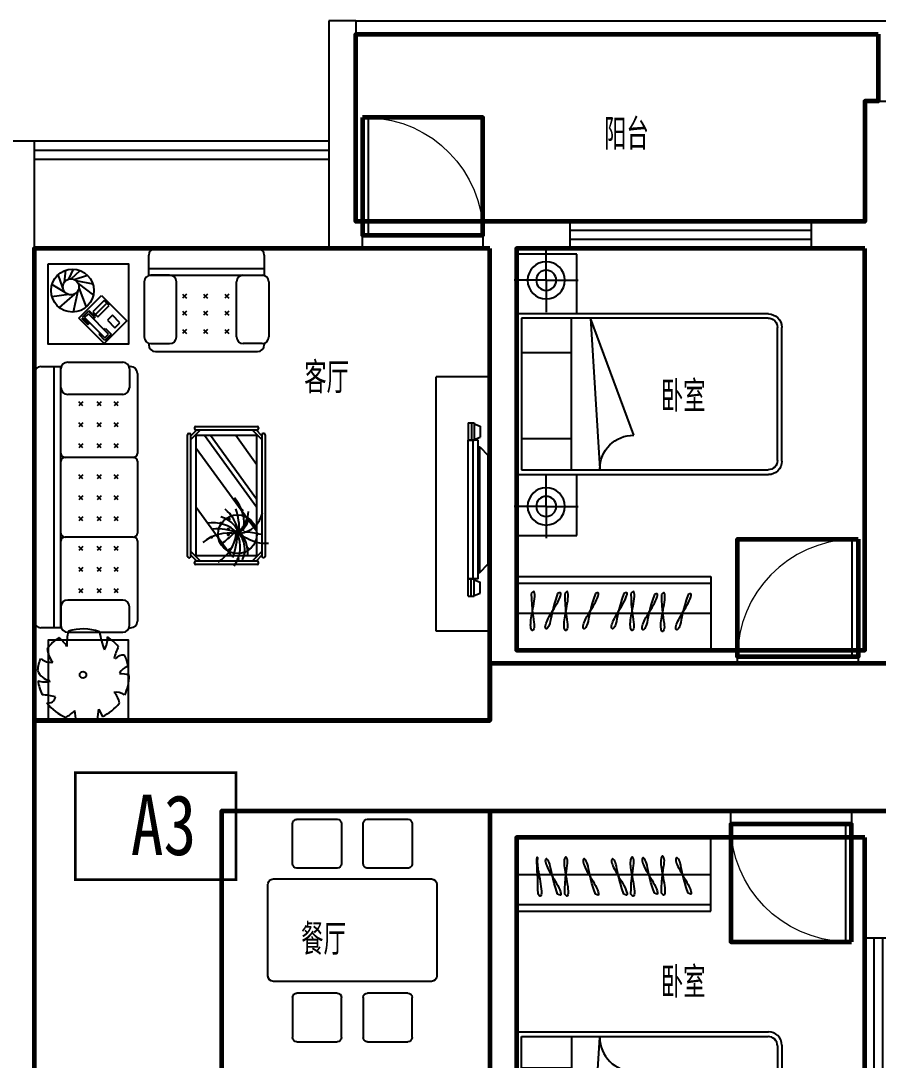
# Model space of a CAD drawing. Extents: x -355331 to -318731, y -592200 to -560200.
# Drawn here: x -337031 to -330631, y -567963 to -560200 of the extents above; entities that cross this region are included whole.
import ezdxf

# ---------------------------------------------------------------- set-up
doc = ezdxf.new("R2010")
doc.units = 0
doc.header["$LTSCALE"] = 1000
doc.header["$MEASUREMENT"] = 0
doc.layers.get('0').update_dxf_attribs({"linetype": 'CONTINUOUS'})
for name, color, linetype in [('BALCONY', 2, 'CONTINUOUS'), ('JIAJU', 252, 'CONTINUOUS'), ('SY', 132, 'CONTINUOUS'), ('WALL', 2, 'CONTINUOUS'), ('WINDOW', 3, 'CONTINUOUS'), ('字', 7, 'CONTINUOUS'), ('文字', 7, 'CONTINUOUS')]:
    doc.layers.add(name, color=color, linetype=linetype)
for name, color, linetype, lineweight in [('GT_卧室', 1, 'CONTINUOUS', 60), ('GT_客厅', 2, 'CONTINUOUS', 60), ('GT_过道', 30, 'CONTINUOUS', 60), ('GT_门', 245, 'CONTINUOUS', 60), ('GT_阳台', 6, 'CONTINUOUS', 60), ('GT_餐厅', 3, 'CONTINUOUS', 60)]:
    doc.layers.add(name, color=color, linetype=linetype, lineweight=lineweight)
doc.styles.add('-宋体', font='', dxfattribs={"width": 0.6})
doc.styles.add('_TCH_WINDOW', font='SIMPLEX', dxfattribs={"height": 3.5, "bigfont": 'GBCBIG'})
doc.styles.add('DIM_FONT', font='ROMAND.shx', dxfattribs={"width": 0.7})
doc.styles.get('-宋体').set_extended_font_data('SimSun')

# ---------------------------------------------------------------- blocks, each defined once
blk = doc.blocks.new('A$C67170A1A')
for p, q in [((0, 2200.1), (0, 300.1)), ((0, 2200.1), (400, 2200)), ((400, 2200), (400, 300)), ((115.9, 1932.6), (70.9, 1915.4)), ((70.9, 1915.4), (70.9, 1834.2)), ((160.9, 1939.8), (115.9, 1939.8)), ((115.9, 1939.8), (115.9, 1809.8)), ((137.2, 1939.8), (137.2, 1809.8)), ((160.9, 1939.8), (160.9, 1809.8)), ((115.9, 1817), (70.9, 1834.2)), ((85.9, 1809.8), (85.5, 774.8)), ((85.9, 1809.8), (160.9, 1809.8)), ((160.9, 1809.8), (115.9, 1809.8)), ((123.5, 1809.8), (123.1, 774.8)), ((160.9, 1809.8), (160.5, 774.8)), ((72.8, 1761.3), (10.8, 1696.6)), ((72.8, 1761.3), (72.5, 823.4)), ((85.9, 1761.3), (72.8, 1761.3)), ((10.8, 1696.6), (10.6, 888.1)), ((72.5, 823.4), (10.6, 888.1)), ((85.6, 823.4), (72.5, 823.4)), ((115.5, 767.6), (70.5, 750.4)), ((70.5, 669.2), (70.5, 750.4)), ((85.5, 774.8), (160.5, 774.8)), ((160.5, 774.8), (115.5, 774.8)), ((115.5, 644.8), (115.5, 774.8)), ((136.8, 644.8), (136.9, 774.8)), ((160.5, 644.8), (160.5, 774.8)), ((115.5, 652), (70.5, 669.2)), ((160.5, 644.8), (115.5, 644.8)), ((0, 300.1), (400, 300))]:
    blk.add_line(p, q)
blk = doc.blocks.new('A$C4AAE78FC')
for p, q in [((16.4, 43.5), (16.4, 2143.5)), ((16.4, 2143.5), (466.4, 2143.5)), ((238.2, 1926.7), (238.2, 2164.8)), ((466.4, 2143.5), (466.4, 1689.5)), ((238.2, 1926.7), (0.1, 1926.7)), ((238.2, 1926.7), (238.2, 1688.6)), ((238.2, 1926.7), (476.3, 1926.7)), ((16.4, 1689.5), (1896.4, 1689.5)), ((54.9, 1653.6), (426.1, 1653.6)), ((54.9, 519.7), (54.9, 1653.6)), ((426.1, 1653.6), (426.1, 519.7)), ((426.1, 1653.6), (1894.1, 1653.6)), ((568.2, 519.7), (638.8, 1646.9)), ((1964.1, 1583.6), (1964.1, 589.7)), ((1996.4, 1589.5), (1996.4, 589.5)), ((54.9, 1418.8), (426.1, 1418.8)), ((892.2, 1395.6), (568.2, 519.7)), ((54.9, 777.1), (426.1, 777.1)), ((1896.4, 489.5), (16.4, 489.5)), ((426.1, 519.7), (54.9, 519.7)), ((238.2, 238), (238.2, 476.1)), ((1894.1, 519.7), (426.1, 519.7)), ((466.4, 489.5), (466.4, 43.5)), ((238.2, 238), (0.1, 238)), ((238.2, 238), (476.3, 238)), ((238.2, 238), (238.2, 0)), ((466.4, 43.5), (16.4, 43.5))]:
    blk.add_line(p, q)
for centre, radius in [((238.2, 1926.7), 139), ((238.2, 1926.7), 75), ((238.2, 238), 139), ((238.2, 238), 75)]:
    blk.add_circle(centre, radius)
for centre, radius, start, end in [((887.3, 1644), 248.5, 179.33287, 271.12903), ((1894.1, 1583.6), 70, 0, 90), ((1896.4, 1589.5), 100, 0, 90), ((1894.1, 589.7), 70, 270, 360), ((1896.4, 589.5), 100, 270, 360)]:
    blk.add_arc(centre, radius, start, end)
blk = doc.blocks.new('A$C24FA74F6')
for p, q in [((516.2, 1662, 0), (216.5, 1662, 0)), ((1043.5, 1662, 0), (743.8, 1662, 0)), ((184.1, 1629.6, 0), (184.1, 1329.9, 0)), ((548.6, 1329.9, 0), (548.6, 1629.6, 0)), ((711.4, 1629.6, 0), (711.4, 1329.9, 0)), ((1075.9, 1329.9, 0), (1075.9, 1629.6, 0)), ((216.5, 1297.5, 0), (516.2, 1297.5, 0)), ((743.8, 1297.5, 0), (1043.5, 1297.5, 0)), ((0, 1176, 0), (0, 492, 0)), ((1219.5, 1216.5, 0), (40.5, 1216.5, 0)), ((1260, 492, 0), (1260, 1176, 0)), ((40.5, 451.5, 0), (1219.5, 451.5, 0)), ((184.1, 32.4, 0), (184.1, 332.1, 0)), ((216.5, 364.5, 0), (516.2, 364.5, 0)), ((548.6, 332.1, 0), (548.6, 32.4, 0)), ((711.4, 32.4, 0), (711.4, 332.1, 0)), ((743.8, 364.5, 0), (1043.5, 364.5, 0)), ((1075.9, 332.1, 0), (1075.9, 32.4, 0)), ((516.2, 0, 0), (216.5, 0, 0)), ((1043.5, 0, 0), (743.8, 0, 0))]:
    blk.add_line(p, q)
for centre, major_axis, start_param, end_param in [((216.5, 1629.6, 0), (0.1, 32.4), 0.001917, 1.572713), ((516.2, 1629.6, 0), (-0.2, 32.4), 4.707253, 6.278049), ((743.8, 1629.6, 0), (0.2, 32.4), 0.005132, 1.575928), ((1043.5, 1629.6, 0), (0.3, 32.4), -1.562004, 0.008793), ((216.5, 1329.9, 0), (-0.2, 32.4), 1.56566, 3.136457), ((516.2, 1329.9, 0), (0.1, 32.4), 3.143509, 4.714306), ((743.8, 1329.9, 0), (0.5, 32.4), 1.587411, 3.158207), ((1043.5, 1329.9, 0), (-0.2, 32.4), 3.135846, 4.706642), ((40.5, 1176, 0), (0, 40.5), 0.001035, 1.571831), ((1219.5, 1176, 0), (-0.4, 40.5), 4.702727, 6.273524), ((40.5, 492, 0), (-0.4, 40.5), 1.561135, 3.131931), ((1219.5, 492, 0), (0.1, 40.5), 3.145197, 4.715993), ((216.5, 332.1, 0), (0.2, 32.4), 0.005132, 1.575928), ((516.2, 332.1, 0), (-0.2, 32.4), 4.707253, 6.278049), ((743.8, 332.1, 0), (-0.2, 32.4), -0.005746, 1.56505), ((1043.5, 332.1, 0), (0.3, 32.4), -1.562004, 0.008793), ((216.5, 32.4, 0), (0.5, 32.4), 1.587411, 3.158207), ((516.2, 32.4, 0), (0.2, 32.4), 3.146724, 4.717521), ((743.8, 32.4, 0), (0.5, 32.4), 1.587411, 3.158207), ((1043.5, 32.4, 0), (-0.2, 32.4), 3.135846, 4.706642)]:
    blk.add_ellipse(centre, major_axis=major_axis, ratio=1, start_param=start_param, end_param=end_param)
blk = doc.blocks.new('A$C2BE95EC8')
for p, q in [((100, 1200), (1980, 1200)), ((102.2, 1169.7), (1570.2, 1169.7)), ((1104.2, 293.9), (1428.2, 1169.7)), ((1428.2, 1169.7), (1357.5, 42.5)), ((1570.2, 35.9), (1570.2, 1169.7)), ((1570.2, 1169.7), (1941.5, 1169.7)), ((1941.5, 1169.7), (1941.5, 35.9)), ((1980, 1200), (1980, 0)), ((0, 100), (0, 1100)), ((32.2, 105.9), (32.2, 1099.7)), ((1941.5, 912.3), (1570.2, 912.3)), ((1941.5, 270.6), (1570.2, 270.6)), ((1980, 0), (100, 0)), ((1570.2, 35.9), (102.2, 35.9)), ((1941.5, 35.9), (1570.2, 35.9))]:
    blk.add_line(p, q)
for centre, radius, start, end in [((100, 1100), 100, 90, 180), ((102.2, 1099.7), 70, 90, 180), ((1109.1, 45.4), 248.5, 359.33287, 451.12903), ((100, 100), 100, 180, 270), ((102.2, 105.9), 70, 180, 270)]:
    blk.add_arc(centre, radius, start, end)
blk = doc.blocks.new('$TCHSYS$WIN2D')
for p, q in [((-0.5, 0.5), (0.5, 0.5)), ((0.5, 0.1667), (-0.5, 0.1667)), ((0.5, -0.1667), (-0.5, -0.1667)), ((-0.5, -0.5), (0.5, -0.5))]:
    blk.add_line(p, q)
blk = doc.blocks.new('$TCHSYS$DOOR2D')
for p, q in [((0.45, 0.975), (0.5, 0.975)), ((0.45, 0), (0.45, 0.975)), ((0.5, 0), (0.5, 0.975)), ((0.5, 0), (0.45, 0))]:
    blk.add_line(p, q)
at = {"lineweight": 13}
blk.add_arc((0.475, 0), 0.975, 91.46928, 180, dxfattribs=at)
blk = doc.blocks.new('$plan$00001568')
for p, q in [((-2869.3, 3.1), (-1019.3, 3.1)), ((-2919.3, -196.9), (-2919.3, -46.9)), ((-969.3, -46.9), (-969.3, -199.7)), ((-2919.3, -146.9), (-969.3, -146.9)), ((-2919.3, -196.9), (-969.3, -196.9)), ((-2762.1, -196.9), (-2902.8, -196.9)), ((-2242.1, -736.9), (-2242.1, -226.9)), ((-1646.6, -736.9), (-1646.6, -226.9)), ((-1126.6, -196.9), (-985.9, -196.9)), ((-2952.8, -246.9), (-2952.8, -658)), ((-2712.1, -658), (-2712.1, -246.9)), ((-1176.6, -658), (-1176.6, -246.9)), ((-935.9, -246.9), (-935.9, -658)), ((-2627.6, -359.4), (-2657.7, -329.2)), ((-2657.7, -359.4), (-2627.6, -329.2)), ((-2500.1, -359.4), (-2470, -329.2)), ((-2470, -359.4), (-2500.1, -329.2)), ((-2312.4, -359.4), (-2342.5, -329.2)), ((-2342.5, -359.4), (-2312.4, -329.2)), ((-2121.5, -359.4), (-2091.3, -329.2)), ((-2091.3, -359.4), (-2121.5, -329.2)), ((-1933.7, -359.4), (-1963.9, -329.2)), ((-1963.9, -359.4), (-1933.7, -329.2)), ((-1806.3, -359.4), (-1776.1, -329.2)), ((-1776.1, -359.4), (-1806.3, -329.2)), ((-1546.1, -359.4), (-1576.3, -329.2)), ((-1576.3, -359.4), (-1546.1, -329.2)), ((-1418.7, -359.4), (-1388.5, -329.2)), ((-1388.5, -359.4), (-1418.7, -329.2)), ((-1230.9, -359.4), (-1261.1, -329.2)), ((-1261.1, -359.4), (-1230.9, -329.2)), ((-796.3, -519.4), (-607.8, -330.8)), ((-603, -373.3), (-753.9, -524.1)), ((-607.8, -349.7), (-654.9, -396.8)), ((-603, -354.4), (-645.5, -396.8)), ((-607.8, -330.8), (-438.1, -500.5)), ((-555.9, -401.5), (-603, -354.4)), ((-603, -373.3), (-574.8, -401.5)), ((-725.6, -552.4), (-574.8, -401.5)), ((-654.9, -396.8), (-640.8, -411)), ((-645.5, -396.8), (-636, -406.3)), ((-612.5, -439.3), (-598.3, -453.4)), ((-607.8, -434.5), (-598.3, -444)), ((-598.3, -444), (-555.9, -401.5)), ((-598.3, -453.4), (-551.2, -406.3)), ((-560.6, -434.5), (-598.3, -472.3)), ((-579.5, -453.4), (-494.6, -538.2)), ((-475.8, -519.4), (-560.6, -434.5)), ((-2627.6, -496.6), (-2657.7, -466.4)), ((-2657.7, -496.6), (-2627.6, -466.4)), ((-2470, -496.6), (-2500.1, -466.4)), ((-2500.1, -496.6), (-2470, -466.4)), ((-2312.4, -496.6), (-2342.5, -466.4)), ((-2342.5, -496.6), (-2312.4, -466.4)), ((-2121.5, -496.6), (-2091.3, -466.4)), ((-2091.3, -496.6), (-2121.5, -466.4)), ((-1963.9, -496.6), (-1933.7, -466.4)), ((-1933.7, -496.6), (-1963.9, -466.4)), ((-1806.3, -496.6), (-1776.1, -466.4)), ((-1776.1, -496.6), (-1806.3, -466.4)), ((-1546.1, -496.6), (-1576.3, -466.4)), ((-1576.3, -496.6), (-1546.1, -466.4)), ((-1388.5, -496.6), (-1418.7, -466.4)), ((-1418.7, -496.6), (-1388.5, -466.4)), ((-1230.9, -496.6), (-1261.1, -466.4)), ((-1261.1, -496.6), (-1230.9, -466.4)), ((-626.6, -689.1), (-796.3, -519.4)), ((-772.8, -524.1), (-730.3, -481.7)), ((-725.6, -571.2), (-772.8, -524.1)), ((-753.9, -524.1), (-725.6, -552.4)), ((-730.3, -481.7), (-720.9, -491.1)), ((-683.2, -528.8), (-725.6, -571.2)), ((-692.6, -519.4), (-683.2, -528.8)), ((-621.9, -543), (-678.5, -599.5)), ((-438.1, -500.5), (-626.6, -689.1)), ((-584.2, -580.7), (-621.9, -543)), ((-598.3, -472.3), (-513.5, -557.1)), ((-513.5, -557.1), (-475.8, -519.4)), ((-2627.6, -623.6), (-2657.7, -593.4)), ((-2657.7, -623.6), (-2627.6, -593.4)), ((-2470, -623.6), (-2500.1, -593.4)), ((-2500.1, -623.6), (-2470, -593.4)), ((-2312.4, -623.6), (-2342.5, -593.4)), ((-2342.5, -623.6), (-2312.4, -593.4)), ((-2121.5, -623.6), (-2091.3, -593.4)), ((-2091.3, -623.6), (-2121.5, -593.4)), ((-1963.9, -623.6), (-1933.7, -593.4)), ((-1933.7, -623.6), (-1963.9, -593.4)), ((-1806.3, -623.6), (-1776.1, -593.4)), ((-1776.1, -623.6), (-1806.3, -593.4)), ((-1546.1, -623.6), (-1576.3, -593.4)), ((-1576.3, -623.6), (-1546.1, -593.4)), ((-1388.5, -623.6), (-1418.7, -593.4)), ((-1418.7, -623.6), (-1388.5, -593.4)), ((-1230.9, -623.6), (-1261.1, -593.4)), ((-1261.1, -623.6), (-1230.9, -593.4)), ((-678.5, -599.5), (-640.8, -637.2)), ((-640.8, -637.2), (-584.2, -580.7)), ((-2919.3, -708), (-2919.3, -716.9)), ((-2902.8, -708), (-2762.1, -708)), ((-2271.2, -766.9), (-2869.3, -766.9)), ((-1675.6, -766.9), (-2213.1, -766.9)), ((-1019.3, -766.9), (-1617.5, -766.9)), ((-985.9, -708), (-1126.6, -708)), ((-969.3, -708), (-969.3, -716.9)), ((-797.4, -851.8), (-806.3, -851.8)), ((-336.3, -818.3), (-747.4, -818.3)), ((-286.3, -851.8), (-286.3, -1714.2)), ((-286.3, -851.8), (-136.3, -851.8)), ((-236.3, -851.8), (-236.3, -1714.2)), ((-856.3, -901.8), (-856.3, -1664.2)), ((-797.4, -868.3), (-797.4, -1008)), ((-286.3, -1008), (-286.3, -868.3)), ((-86.3, -901.8), (-86.3, -1664.2)), ((-747.4, -1058), (-336.3, -1058)), ((-2396.2, -1151.7), (-2396.2, -1156.7)), ((-2386.2, -1141.7), (-1477.3, -1141.7)), ((-1467.3, -1151.7), (-1467.3, -1156.7)), ((-692.8, -1104), (-722.9, -1134.1)), ((-692.8, -1134.1), (-722.9, -1104)), ((-555.6, -1104), (-585.8, -1134.1)), ((-555.6, -1134.1), (-585.8, -1104)), ((-428.6, -1104), (-458.7, -1134.1)), ((-428.6, -1134.1), (-458.7, -1104)), ((-2446.7, -1661.2), (-2446.7, -1202.3)), ((-2436.7, -1192.3), (-2431.7, -1192.3)), ((-2377.7, -1166.7), (-2421.7, -1210.7)), ((-2349.4, -1166.7), (-2421.7, -1239)), ((-2421.7, -1661.2), (-2421.7, -1202.3)), ((-2386.2, -1166.7), (-1477.3, -1166.7)), ((-2019.1, -1206.7), (-2381.7, -1470.2)), ((-1577, -1206.7), (-2196.5, -1656.7)), ((-1514, -1166.7), (-1441.7, -1239)), ((-1485.7, -1166.7), (-1441.7, -1210.7)), ((-1441.7, -1202.3), (-1441.7, -1661.2)), ((-1426.7, -1192.3), (-1431.7, -1192.3)), ((-1416.7, -1202.3), (-1416.7, -1661.2)), ((-1481.7, -1269.1), (-2015.3, -1656.7)), ((-1481.7, -1312.1), (-1956.2, -1656.7)), ((-692.8, -1291.7), (-722.9, -1261.6)), ((-692.8, -1261.6), (-722.9, -1291.7)), ((-555.6, -1261.6), (-585.8, -1291.7)), ((-555.6, -1291.7), (-585.8, -1261.6)), ((-428.6, -1261.6), (-458.7, -1291.7)), ((-428.6, -1291.7), (-458.7, -1261.6)), ((-692.8, -1419.2), (-722.9, -1449.3)), ((-692.8, -1449.3), (-722.9, -1419.2)), ((-555.6, -1419.2), (-585.8, -1449.3)), ((-555.6, -1449.3), (-585.8, -1419.2)), ((-428.6, -1419.2), (-458.7, -1449.3)), ((-428.6, -1449.3), (-458.7, -1419.2)), ((-1481.7, -1500.8), (-1696.4, -1656.7)), ((-747.4, -1508), (-336.3, -1508)), ((-2349.4, -1696.7), (-2421.7, -1624.4)), ((-1514, -1696.7), (-1441.7, -1624.4)), ((-797.4, -1697.7), (-797.4, -1558)), ((-286.3, -1558), (-286.3, -1697.7)), ((-2436.7, -1671.2), (-2431.7, -1671.2)), ((-2377.7, -1696.7), (-2421.7, -1652.7)), ((-2396.2, -1711.7), (-2396.2, -1706.7)), ((-1477.3, -1696.7), (-2386.2, -1696.7)), ((-1485.7, -1696.7), (-1441.7, -1652.7)), ((-1467.3, -1711.7), (-1467.3, -1706.7)), ((-1426.7, -1671.2), (-1431.7, -1671.2)), ((-1477.3, -1721.7), (-2386.2, -1721.7)), ((-797.4, -1714.2), (-806.3, -1714.2)), ((-336.3, -1747.7), (-747.4, -1747.7)), ((-136.3, -1714.2), (-289.1, -1714.2))]:
    blk.add_line(p, q)
at = {"color": 6}
for p, q in [((-431.3, -256), (-448.2, -129.5)), ((-415.4, -228.5), (-356.3, -128.9)), ((-427.5, -297), (-526.9, -183.3)), ((-380, -211.7), (-281.1, -176.9)), ((-338.6, -222.3), (-249.2, -232.9)), ((-403.6, -323), (-561.3, -287.6)), ((-325.9, -308), (-351.2, -434.5)), ((-318, -294.6), (-286.9, -394.4)), ((-315.7, -254.4), (-241.5, -289.9)), ((-313.3, -273.5), (-252.1, -341.2)), ((-380.7, -330.8), (-524.5, -384.6)), ((-348.7, -324.8), (-436.3, -438.6))]:
    blk.add_line(p, q, dxfattribs=at)
at = {"color": 3}
for p, q in [((-3604.5, -468.6), (-3528.3, -478.8)), ((-3528.3, -478.8), (-3585.2, -507.8)), ((-3585.2, -507.8), (-3585.2, -507.8))]:
    blk.add_line(p, q, dxfattribs=at)
for points in [[(-3610.9, -700.4), (-3010.9, -700.4), (-3010.9, -100.4), (-3610.9, -100.4)], [(-202.5, -100.4), (-202.5, -700.4), (-802.5, -700.4), (-802.5, -100.4)], [(-1481.7, -1206.7), (-1481.7, -1656.7), (-2381.7, -1656.7), (-2381.7, -1206.7)]]:
    blk.add_lwpolyline(points, close=True)
at = {"color": 3, "const_width": 12}
for points in [[(-2237.1, -1320.6, 1), (-2249.1, -1320.6, 1)], [(-2132.6, -1389.9, 1), (-2144.6, -1389.9, 1)], [(-2330.6, -1455.8, 1), (-2342.6, -1455.8, 1)], [(-2217.9, -1446, 1), (-2229.9, -1446, 1)], [(-2176.6, -1446, 1), (-2188.6, -1446, 1)], [(-2102.4, -1452.6, 1), (-2114.4, -1452.6, 1)], [(-2399.3, -1518.6, 1), (-2411.3, -1518.6, 1)], [(-2220.6, -1515.2, 1), (-2232.6, -1515.2, 1)], [(-2209.6, -1502.1, 1), (-2221.6, -1502.1, 1)], [(-2206.9, -1521.8, 1), (-2218.9, -1521.8, 1)], [(-2201.4, -1535, 1), (-2213.4, -1535, 1)], [(-2190.4, -1512, 1), (-2202.4, -1512, 1)], [(-2165.7, -1554.8, 1), (-2177.7, -1554.8, 1)], [(-2036.4, -1548.2, 1), (-2048.4, -1548.2, 1)], [(-2322.4, -1591.1, 1), (-2334.4, -1591.1, 1)], [(-2138.2, -1577.9, 1), (-2150.2, -1577.9, 1)]]:
    blk.add_lwpolyline(points, format="xyb", close=True, dxfattribs=at)
at = {"color": 6}
for centre, radius in [((-401.3, -282.5), 160), ((-373.3, -271.3), 60)]:
    blk.add_circle(centre, radius, dxfattribs=at)
at = {"color": 3}
blk.add_circle((-3270.4, -361.3), 24.7, dxfattribs=at)
blk.add_circle((-2220.7, -1514.3), 144.3)
for centre, radius, start, end in [((-2869.3, -46.9), 50, 90, 180), ((-1019.3, -46.9), 50, 0, 90), ((-2902.8, -246.9), 50, 90, 180), ((-2762.1, -246.9), 50, 0, 90), ((-2272.1, -226.9), 30, 0, 90), ((-2212.1, -226.9), 30, 90, 180), ((-1676.6, -226.9), 30, 0, 90), ((-1616.6, -226.9), 30, 90, 180), ((-1126.6, -246.9), 50, 90, 180), ((-985.9, -246.9), 50, 0, 90), ((-2902.8, -658), 50, 180, 270), ((-2762.1, -658), 50, 270, 360), ((-1126.6, -658), 50, 180, 270), ((-985.9, -658), 50, 270, 360), ((-2869.3, -716.9), 50, 180, 270), ((-2272.1, -736.9), 30, 270, 360), ((-2212.1, -736.9), 30, 180, 270), ((-1676.6, -736.9), 30, 270, 360), ((-1616.6, -736.9), 30, 180, 270), ((-1019.3, -716.9), 50, 270, 360), ((-806.3, -901.8), 50, 90, 180), ((-747.4, -868.3), 50, 90, 180), ((-336.3, -868.3), 50, 0, 90), ((-136.3, -901.8), 50, 0, 90), ((-747.4, -1008), 50, 180, 270), ((-336.3, -1008), 50, 270, 360), ((-2386.2, -1151.7), 10, 90, 180), ((-2386.2, -1156.7), 10, 180, 270), ((-1477.3, -1151.7), 10, 0, 90), ((-1477.3, -1156.7), 10, 270, 360), ((-2436.7, -1202.3), 10, 90, 180), ((-2431.7, -1202.3), 10, 0, 90), ((-1431.7, -1202.3), 10, 90, 180), ((-1426.7, -1202.3), 10, 0, 90), ((-747.4, -1558), 50, 90, 180), ((-336.3, -1558), 50, 0, 90), ((-2436.7, -1661.2), 10, 180, 270), ((-2431.7, -1661.2), 10, 270, 360), ((-2386.2, -1706.7), 10, 90, 180), ((-1477.3, -1706.7), 10, 0, 90), ((-1431.7, -1661.2), 10, 180, 270), ((-1426.7, -1661.2), 10, 270, 360), ((-806.3, -1664.2), 50, 180, 270), ((-747.4, -1697.7), 50, 180, 270), ((-336.3, -1697.7), 50, 270, 360), ((-136.3, -1664.2), 50, 270, 360), ((-2386.2, -1711.7), 10, 180, 270), ((-1477.3, -1711.7), 10, 270, 360)]:
    blk.add_arc(centre, radius, start, end)
for centre, radius, start, end in [((-4136.1, -4.6), 717.9, 347.87619, 355.85354), ((-3273.8, -361.4), 338.2, 96.96438, 115.65017), ((-3181.3, -74.5), 142.8, 159.40085, 198.19915), ((-3198.5, -129.7), 115.3, 110.30483, 172.60885), ((-3273.8, -361.4), 341.7, 68.4723, 84.07638), ((-3071.7, -119.9), 105.9, 138.17218, 188.16862), ((-3273.8, -361.4), 339.7, 127.36084, 157.9897), ((-3425.5, -99.6), 56.5, 169.98925, 261.05896), ((-3055.9, -287.5), 194.5, 95.69072, 128.34177), ((-3273.8, -361.4), 333.1, 32.55362, 53.40596), ((-3259.8, 49.2), 353.3, 304.80701, 319.14641), ((-3273.8, -361.4), 347.7, 171.525, 197.95739), ((-3650.8, 259.2), 570.3, 273.33511, 281.42718), ((-3264.4, -35.6), 380.2, 211.46853, 224.02183), ((-3042.9, -665.4), 424.8, 76.78537, 92.0545), ((-3273.8, -361.4), 345.8, 339.37003, 378.46927), ((-3273.8, -361.4), 341.3, 205.17546, 232.72492), ((-2675.5, -1726.9), 1273.6, 102.45489, 108.71351), ((-3002, -393.4), 151.3, 237.1456, 275.26774), ((-3501.4, -489.1), 145.4, 278.28487, 310.27967), ((-3484.5, -613.5), 84.2, 319.04, 375.14451), ((-3223, -669), 99.6, 359.03495, 402.95461), ((-3452.8, -1605.8), 1057.6, 68.09006, 73.36025), ((-3273.8, -361.4), 339.1, 309.32475, 327.39016), ((-3273.8, -361.4), 344.9, 244.41436, 269.46785), ((-3387.6, -647.9), 125.1, 332.18716, 366.72251), ((-3331.1, -740), 130.8, 20.2589, 54.61317), ((-3273.8, -361.4), 343.9, 281.09787, 295.92335), ((-2537, -1455.9), 325.2, 351.24958, 398.23328), ((-2394.9, -1329.9), 259.7, 314.48606, 369.37622), ((-2181.8, -1220.7), 287.3, 211.31505, 262.13779), ((-2526.3, -1366.4), 345.5, 335.08876, 365.96372), ((-2276.9, -1344.8), 190.4, 294.09558, 346.29534), ((-899.7, -272.1), 1790, 219.04877, 222.6799), ((-2256.6, -1234.8), 291.3, 283.04524, 319.77663), ((-2317.5, -1300.8), 234.4, 233.32313, 295.76326), ((-2334.1, -1401.1), 168.8, 242.99086, 315.91017), ((-2180.2, -873.5), 642.2, 250.5249, 267.82437), ((-2361.1, -1358.9), 232.8, 265.87406, 306.95584), ((-1518.4, -1932.8), 810.4, 148.98728, 160.36101), ((-2021.7, -1511.6), 192.6, 186.99045, 258.02836), ((-2192.7, -1026.3), 502.4, 268.32856, 288.729), ((-2141, -1271.1), 292.8, 258.55155, 310.98153), ((-2088.7, -1470.8), 126.2, 208.89012, 258.45792), ((-2023, -1340.4), 258.8, 228.7581, 263.8624), ((-2694.4, -1553.9), 489.9, 343.85612, 359.11051), ((-2069.3, -1721.4), 219.3, 162.94564, 186.48138)]:
    blk.add_arc(centre, radius, start, end, dxfattribs=at)
at = {"style": 'DIM_FONT', "width": 0.8, "flags": 9}
for tag, p, rotation in [('XSIZE', (-1944.3, 3.1), 180), ('YSIZE', (-1944.3, 3.1), 180), ('XSIZE', (-86.3, -1283), 90), ('YSIZE', (-86.3, -1283), 90)]:
    blk.add_attdef(tag, p, '', height=0.5, rotation=rotation, dxfattribs=at)
at = {"color": 3, "style": 'DIM_FONT', "text_generation_flag": 4, "width": 0.8, "flags": 9}
for tag in ['YSIZE', 'XSIZE']:
    blk.add_attdef(tag, (-3286.1, -406.9), '', height=0.5, rotation=270, dxfattribs=at)

msp = doc.modelspace()

# ---------------------------------------------------------------- linework, layer by layer
at = {"layer": 'BALCONY'}
for p, q in [((-334531, -560200.3), (-330531, -560200.3)), ((-334531, -560300.3), (-330631, -560300.3)), ((-330631, -560800.3), (-330631, -560300.3))]:
    msp.add_line(p, q, dxfattribs=at)
at = {"layer": 'GT_卧室'}
for points in [[(-330731, -561900.3), (-333331, -561900.3), (-333331, -564900.3), (-330731, -564900.3), (-330731, -561900.3)], [(-330731, -566300.3), (-333331, -566300.3), (-333331, -568950.3), (-330731, -568950.3), (-330731, -566300.3)]]:
    msp.add_lwpolyline(points, dxfattribs=at)
at = {"layer": 'GT_客厅'}
msp.add_lwpolyline([(-333531, -561900.3), (-336931, -561900.3), (-336931, -565424.9), (-333531, -565424.9), (-333531, -561900.3)], dxfattribs=at)
at = {"layer": 'GT_过道'}
msp.add_lwpolyline([(-335531, -568100.3), (-335531, -566100.3), (-329531, -566100.3), (-329531, -565000.3), (-333531, -565000.3), (-333531, -565424.9), (-336931, -565424.9), (-336931, -568100.3), (-335531, -568100.3)], dxfattribs=at)
at = {"layer": 'GT_门'}
for points in [[(-334481, -560922.8), (-334481, -561800.3), (-333581, -561800.3), (-333581, -560922.8), (-334481, -560922.8)], [(-330781, -564072.8), (-330781, -564950.3), (-331681, -564950.3), (-331681, -564072.8), (-330781, -564072.8)], [(-330831, -567077.8), (-330831, -566200.3), (-331731, -566200.3), (-331731, -567077.8), (-330831, -567077.8)]]:
    msp.add_lwpolyline(points, dxfattribs=at)
at = {"layer": 'GT_阳台'}
msp.add_lwpolyline([(-330631, -560300.3), (-330631, -560800.3), (-330731, -560800.3), (-330731, -561700.3), (-334531, -561700.3), (-334531, -560300.3), (-330631, -560300.3)], dxfattribs=at)
at = {"layer": 'GT_餐厅'}
msp.add_lwpolyline([(-335531, -568100.3), (-335531, -566100.3), (-333531, -566100.3), (-333531, -568100.3), (-335531, -568100.3)], dxfattribs=at)
at = {"layer": 'JIAJU'}
for p, q in [((-333331, -564350.3), (-331881, -564350.3)), ((-333331, -564400.3), (-331881, -564400.3)), ((-331881, -564350.3), (-331881, -564900.3)), ((-333331, -564625.3), (-331881, -564625.3)), ((-331881, -566850.3), (-331881, -566300.3)), ((-333331, -566575.3), (-331881, -566575.3)), ((-333331, -566800.3), (-331881, -566800.3)), ((-333331, -566850.3), (-331881, -566850.3))]:
    msp.add_line(p, q, dxfattribs=at)
for points in [[(-333220.2, -564477.2), (-333219.6, -564520.9), (-333217.6, -564559.6), (-333214.6, -564593.7), (-333211.1, -564623.5), (-333207.3, -564649.4), (-333203.8, -564671.7), (-333201, -564690.7), (-333199.2, -564706.9), (-333198.8, -564720.5), (-333199.6, -564731.6), (-333201.4, -564740.4), (-333204, -564746.9), (-333207.1, -564751.1), (-333210.4, -564753.2), (-333213.7, -564753.2), (-333216.9, -564751.1), (-333219.6, -564747.2), (-333221.8, -564741.5), (-333223.5, -564734), (-333224.7, -564725), (-333225.2, -564714.5), (-333225.1, -564702.6), (-333224.3, -564689.4), (-333222.8, -564675.1), (-333220.6, -564659.8), (-333217.8, -564643.6), (-333214.6, -564626.6), (-333211.2, -564609.1), (-333207.7, -564591.1), (-333204.2, -564572.8), (-333201.1, -564554.4), (-333198.3, -564535.9), (-333196.2, -564517.8), (-333194.9, -564500.7), (-333194.8, -564485.8), (-333196, -564474), (-333198.9, -564466.2), (-333203.7, -564463.5), (-333210.7, -564466.9), (-333220.2, -564477.2)], [(-333023.7, -564478.6), (-333038.1, -564519.9), (-333049.5, -564556.9), (-333058.4, -564590), (-333065.2, -564619.2), (-333070.6, -564644.8), (-333074.9, -564666.9), (-333078.8, -564685.8), (-333082.6, -564701.6), (-333086.9, -564714.5), (-333091.5, -564724.7), (-333096.1, -564732.3), (-333100.8, -564737.5), (-333105.1, -564740.5), (-333108.9, -564741.3), (-333112.1, -564740.1), (-333114.3, -564737.2), (-333115.5, -564732.5), (-333115.7, -564726.4), (-333114.7, -564718.8), (-333112.7, -564709.9), (-333109.6, -564699.8), (-333105.4, -564688.7), (-333100.2, -564676.6), (-333093.9, -564663.7), (-333086.6, -564650), (-333078.4, -564635.8), (-333069.6, -564620.9), (-333060.4, -564605.6), (-333050.9, -564589.9), (-333041.4, -564573.9), (-333032.2, -564557.6), (-333023.3, -564541.2), (-333015.1, -564524.9), (-333008.1, -564509.3), (-333002.8, -564495.4), (-332999.9, -564483.8), (-333000, -564475.6), (-333003.6, -564471.4), (-333011.3, -564472.1), (-333023.7, -564478.6)], [(-332970.7, -564477.2), (-332970.1, -564520.9), (-332968.2, -564559.6), (-332965.2, -564593.7), (-332961.6, -564623.5), (-332957.9, -564649.4), (-332954.4, -564671.7), (-332951.6, -564690.7), (-332949.8, -564706.9), (-332949.4, -564720.5), (-332950.2, -564731.6), (-332952, -564740.4), (-332954.5, -564746.9), (-332957.6, -564751.1), (-332960.9, -564753.2), (-332964.3, -564753.2), (-332967.4, -564751.1), (-332970.2, -564747.2), (-332972.4, -564741.5), (-332974.1, -564734), (-332975.2, -564725), (-332975.7, -564714.5), (-332975.6, -564702.6), (-332974.9, -564689.4), (-332973.4, -564675.1), (-332971.2, -564659.8), (-332968.4, -564643.6), (-332965.2, -564626.6), (-332961.7, -564609.1), (-332958.2, -564591.1), (-332954.8, -564572.8), (-332951.6, -564554.4), (-332948.9, -564535.9), (-332946.8, -564517.8), (-332945.5, -564500.7), (-332945.3, -564485.8), (-332946.6, -564474), (-332949.5, -564466.2), (-332954.3, -564463.5), (-332961.3, -564466.9), (-332970.7, -564477.2)], [(-332741.9, -564478.6), (-332756.3, -564519.9), (-332767.7, -564556.9), (-332776.5, -564590), (-332783.4, -564619.2), (-332788.7, -564644.8), (-332793.1, -564666.9), (-332796.9, -564685.8), (-332800.8, -564701.6), (-332805, -564714.5), (-332809.6, -564724.7), (-332814.3, -564732.3), (-332818.9, -564737.5), (-332823.2, -564740.5), (-332827.1, -564741.3), (-332830.2, -564740.1), (-332832.5, -564737.2), (-332833.7, -564732.5), (-332833.8, -564726.4), (-332832.9, -564718.8), (-332830.8, -564709.9), (-332827.7, -564699.8), (-332823.6, -564688.7), (-332818.3, -564676.6), (-332812.1, -564663.7), (-332804.7, -564650), (-332796.6, -564635.8), (-332787.8, -564620.9), (-332778.5, -564605.6), (-332769.1, -564589.9), (-332759.6, -564573.9), (-332750.3, -564557.6), (-332741.4, -564541.2), (-332733.2, -564524.9), (-332726.2, -564509.3), (-332721, -564495.4), (-332718.1, -564483.8), (-332718.2, -564475.6), (-332721.8, -564471.4), (-332729.5, -564472.1), (-332741.9, -564478.6)], [(-332529.6, -564478.6), (-332544, -564519.9), (-332555.4, -564556.9), (-332564.2, -564590), (-332571.1, -564619.2), (-332576.4, -564644.8), (-332580.7, -564666.9), (-332584.6, -564685.8), (-332588.5, -564701.6), (-332592.7, -564714.5), (-332597.3, -564724.7), (-332602, -564732.3), (-332606.6, -564737.5), (-332610.9, -564740.5), (-332614.8, -564741.3), (-332617.9, -564740.1), (-332620.2, -564737.2), (-332621.4, -564732.5), (-332621.5, -564726.4), (-332620.6, -564718.8), (-332618.5, -564709.9), (-332615.4, -564699.8), (-332611.3, -564688.7), (-332606, -564676.6), (-332599.7, -564663.7), (-332592.4, -564650), (-332584.3, -564635.8), (-332575.5, -564620.9), (-332566.2, -564605.6), (-332556.8, -564589.9), (-332547.3, -564573.9), (-332538, -564557.6), (-332529.1, -564541.2), (-332520.9, -564524.9), (-332513.9, -564509.3), (-332508.7, -564495.4), (-332505.8, -564483.8), (-332505.8, -564475.6), (-332509.5, -564471.4), (-332517.2, -564472.1), (-332529.6, -564478.6)], [(-332476.6, -564477.2), (-332476, -564520.9), (-332474, -564559.6), (-332471, -564593.7), (-332467.5, -564623.5), (-332463.7, -564649.4), (-332460.2, -564671.7), (-332457.4, -564690.7), (-332455.6, -564706.9), (-332455.2, -564720.5), (-332456, -564731.6), (-332457.8, -564740.4), (-332460.4, -564746.9), (-332463.5, -564751.1), (-332466.8, -564753.2), (-332470.1, -564753.2), (-332473.3, -564751.1), (-332476, -564747.2), (-332478.2, -564741.5), (-332479.9, -564734), (-332481.1, -564725), (-332481.6, -564714.5), (-332481.5, -564702.6), (-332480.7, -564689.4), (-332479.2, -564675.1), (-332477, -564659.8), (-332474.2, -564643.6), (-332471, -564626.6), (-332467.6, -564609.1), (-332464.1, -564591.1), (-332460.6, -564572.8), (-332457.5, -564554.4), (-332454.7, -564535.9), (-332452.6, -564517.8), (-332451.3, -564500.7), (-332451.2, -564485.8), (-332452.4, -564474), (-332455.3, -564466.2), (-332460.1, -564463.5), (-332467.1, -564466.9), (-332476.6, -564477.2)], [(-332301.7, -564486.1), (-332316.1, -564527.4), (-332327.5, -564564.4), (-332336.3, -564597.5), (-332343.2, -564626.7), (-332348.5, -564652.3), (-332352.9, -564674.4), (-332356.7, -564693.3), (-332360.6, -564709.1), (-332364.9, -564722), (-332369.4, -564732.2), (-332374.1, -564739.8), (-332378.7, -564745), (-332383.1, -564748), (-332386.9, -564748.8), (-332390, -564747.6), (-332392.3, -564744.7), (-332393.5, -564740), (-332393.6, -564733.9), (-332392.7, -564726.3), (-332390.7, -564717.4), (-332387.6, -564707.3), (-332383.4, -564696.2), (-332378.2, -564684.1), (-332371.9, -564671.2), (-332364.6, -564657.5), (-332356.4, -564643.3), (-332347.6, -564628.4), (-332338.4, -564613.1), (-332328.9, -564597.4), (-332319.4, -564581.4), (-332310.1, -564565.1), (-332301.3, -564548.7), (-332293, -564532.4), (-332286, -564516.8), (-332280.8, -564502.9), (-332277.9, -564491.3), (-332278, -564483.1), (-332281.6, -564478.9), (-332289.3, -564479.6), (-332301.7, -564486.1)], [(-332248.7, -564484.7), (-332248.1, -564528.4), (-332246.1, -564567.1), (-332243.2, -564601.2), (-332239.6, -564631), (-332235.9, -564656.9), (-332232.4, -564679.2), (-332229.5, -564698.2), (-332227.8, -564714.4), (-332227.3, -564728), (-332228.2, -564739.1), (-332230, -564747.9), (-332232.5, -564754.4), (-332235.6, -564758.6), (-332238.9, -564760.7), (-332242.3, -564760.7), (-332245.4, -564758.6), (-332248.1, -564754.7), (-332250.4, -564749), (-332252.1, -564741.5), (-332253.2, -564732.5), (-332253.7, -564722), (-332253.6, -564710.1), (-332252.8, -564696.9), (-332251.3, -564682.6), (-332249.1, -564667.3), (-332246.4, -564651.1), (-332243.2, -564634.1), (-332239.7, -564616.6), (-332236.2, -564598.6), (-332232.8, -564580.3), (-332229.6, -564561.9), (-332226.9, -564543.4), (-332224.7, -564525.3), (-332223.5, -564508.2), (-332223.3, -564493.3), (-332224.6, -564481.5), (-332227.5, -564473.7), (-332232.3, -564471), (-332239.3, -564474.4), (-332248.7, -564484.7)], [(-332049.8, -564486.1), (-332064.2, -564527.4), (-332075.5, -564564.4), (-332084.4, -564597.5), (-332091.2, -564626.7), (-332096.6, -564652.3), (-332100.9, -564674.4), (-332104.8, -564693.3), (-332108.6, -564709.1), (-332112.9, -564722), (-332117.5, -564732.2), (-332122.2, -564739.8), (-332126.8, -564745), (-332131.1, -564748), (-332134.9, -564748.8), (-332138.1, -564747.6), (-332140.4, -564744.7), (-332141.6, -564740), (-332141.7, -564733.9), (-332140.7, -564726.3), (-332138.7, -564717.4), (-332135.6, -564707.3), (-332131.4, -564696.2), (-332126.2, -564684.1), (-332119.9, -564671.2), (-332112.6, -564657.5), (-332104.4, -564643.3), (-332095.6, -564628.4), (-332086.4, -564613.1), (-332076.9, -564597.4), (-332067.5, -564581.4), (-332058.2, -564565.1), (-332049.3, -564548.7), (-332041.1, -564532.4), (-332034.1, -564516.8), (-332028.8, -564502.9), (-332026, -564491.3), (-332026, -564483.1), (-332029.6, -564478.9), (-332037.3, -564479.6), (-332049.8, -564486.1)], [(-332248.7, -566716), (-332248.1, -566672.3), (-332246.1, -566633.6), (-332243.2, -566599.5), (-332239.6, -566569.7), (-332235.9, -566543.8), (-332232.4, -566521.5), (-332229.5, -566502.5), (-332227.8, -566486.3), (-332227.3, -566472.7), (-332228.2, -566461.5), (-332230, -566452.8), (-332232.5, -566446.3), (-332235.6, -566442.1), (-332238.9, -566440), (-332242.3, -566440), (-332245.4, -566442), (-332248.1, -566446), (-332250.4, -566451.7), (-332252.1, -566459.2), (-332253.2, -566468.2), (-332253.7, -566478.7), (-332253.6, -566490.6), (-332252.8, -566503.8), (-332251.3, -566518.1), (-332249.1, -566533.4), (-332246.4, -566549.6), (-332243.2, -566566.6), (-332239.7, -566584.1), (-332236.2, -566602.1), (-332232.8, -566620.4), (-332229.6, -566638.8), (-332226.9, -566657.3), (-332224.7, -566675.4), (-332223.5, -566692.5), (-332223.3, -566707.4), (-332224.6, -566719.2), (-332227.5, -566727), (-332232.3, -566729.7), (-332239.3, -566726.3), (-332248.7, -566716)], [(-333170.2, -566723.5), (-333170.7, -566679.8), (-333171.6, -566641.1), (-333172.8, -566607), (-333174.1, -566577.2), (-333175.4, -566551.3), (-333176.7, -566529), (-333177.7, -566510), (-333178.4, -566493.8), (-333178.6, -566480.2), (-333178.5, -566469), (-333178, -566460.3), (-333177.4, -566453.8), (-333176.7, -566449.6), (-333176.1, -566447.5), (-333175.5, -566447.5), (-333175.2, -566449.5), (-333175.2, -566453.5), (-333175.3, -566459.2), (-333175.6, -566466.7), (-333175.7, -566475.7), (-333175.6, -566486.2), (-333175.2, -566498.1), (-333174.3, -566511.3), (-333172.8, -566525.6), (-333170.6, -566540.9), (-333167.8, -566557.1), (-333164.6, -566574.1), (-333161.2, -566591.6), (-333157.7, -566609.6), (-333154.2, -566627.9), (-333151.1, -566646.3), (-333148.3, -566664.8), (-333146.2, -566682.9), (-333144.9, -566700), (-333144.8, -566714.9), (-333146, -566726.7), (-333148.9, -566734.5), (-333153.7, -566737.2), (-333160.7, -566733.8), (-333170.2, -566723.5)], [(-333023.7, -566722.1), (-333038.1, -566680.8), (-333049.5, -566643.7), (-333058.4, -566610.7), (-333065.2, -566581.5), (-333070.6, -566555.9), (-333074.9, -566533.8), (-333078.8, -566514.9), (-333082.6, -566499.1), (-333086.9, -566486.2), (-333091.5, -566476), (-333096.1, -566468.3), (-333100.8, -566463.2), (-333105.1, -566460.2), (-333108.9, -566459.4), (-333112.1, -566460.6), (-333114.3, -566463.5), (-333115.5, -566468.2), (-333115.7, -566474.3), (-333114.7, -566481.9), (-333112.7, -566490.8), (-333109.6, -566500.9), (-333105.4, -566512), (-333100.2, -566524.1), (-333093.9, -566537), (-333086.6, -566550.7), (-333078.4, -566564.9), (-333069.6, -566579.8), (-333060.4, -566595.1), (-333050.9, -566610.8), (-333041.4, -566626.8), (-333032.2, -566643.1), (-333023.3, -566659.4), (-333015.1, -566675.8), (-333008.1, -566691.3), (-333002.8, -566705.3), (-332999.9, -566716.9), (-333000, -566725.1), (-333003.6, -566729.3), (-333011.3, -566728.6), (-333023.7, -566722.1)], [(-332970.7, -566723.5), (-332970.1, -566679.8), (-332968.2, -566641.1), (-332965.2, -566607), (-332961.6, -566577.2), (-332957.9, -566551.3), (-332954.4, -566529), (-332951.6, -566510), (-332949.8, -566493.8), (-332949.4, -566480.2), (-332950.2, -566469), (-332952, -566460.3), (-332954.5, -566453.8), (-332957.6, -566449.6), (-332960.9, -566447.5), (-332964.3, -566447.5), (-332967.4, -566449.5), (-332970.2, -566453.5), (-332972.4, -566459.2), (-332974.1, -566466.7), (-332975.2, -566475.7), (-332975.7, -566486.2), (-332975.6, -566498.1), (-332974.9, -566511.3), (-332973.4, -566525.6), (-332971.2, -566540.9), (-332968.4, -566557.1), (-332965.2, -566574.1), (-332961.7, -566591.6), (-332958.2, -566609.6), (-332954.8, -566627.9), (-332951.6, -566646.3), (-332948.9, -566664.8), (-332946.8, -566682.9), (-332945.5, -566700), (-332945.3, -566714.9), (-332946.6, -566726.7), (-332949.5, -566734.5), (-332954.3, -566737.2), (-332961.3, -566733.8), (-332970.7, -566723.5)], [(-332741.9, -566722.1), (-332756.3, -566680.8), (-332767.7, -566643.7), (-332776.5, -566610.7), (-332783.4, -566581.5), (-332788.7, -566555.9), (-332793.1, -566533.8), (-332796.9, -566514.9), (-332800.8, -566499.1), (-332805, -566486.2), (-332809.6, -566476), (-332814.3, -566468.3), (-332818.9, -566463.2), (-332823.2, -566460.2), (-332827.1, -566459.4), (-332830.2, -566460.6), (-332832.5, -566463.5), (-332833.7, -566468.2), (-332833.8, -566474.3), (-332832.9, -566481.9), (-332830.8, -566490.8), (-332827.7, -566500.9), (-332823.6, -566512), (-332818.3, -566524.1), (-332812.1, -566537), (-332804.7, -566550.7), (-332796.6, -566564.9), (-332787.8, -566579.8), (-332778.5, -566595.1), (-332769.1, -566610.8), (-332759.6, -566626.8), (-332750.3, -566643.1), (-332741.4, -566659.4), (-332733.2, -566675.8), (-332726.2, -566691.3), (-332721, -566705.3), (-332718.1, -566716.9), (-332718.2, -566725.1), (-332721.8, -566729.3), (-332729.5, -566728.6), (-332741.9, -566722.1)], [(-332529.6, -566722.1), (-332544, -566680.8), (-332555.4, -566643.7), (-332564.2, -566610.7), (-332571.1, -566581.5), (-332576.4, -566555.9), (-332580.7, -566533.8), (-332584.6, -566514.9), (-332588.5, -566499.1), (-332592.7, -566486.2), (-332597.3, -566476), (-332602, -566468.3), (-332606.6, -566463.2), (-332610.9, -566460.2), (-332614.8, -566459.4), (-332617.9, -566460.6), (-332620.2, -566463.5), (-332621.4, -566468.2), (-332621.5, -566474.3), (-332620.6, -566481.9), (-332618.5, -566490.8), (-332615.4, -566500.9), (-332611.3, -566512), (-332606, -566524.1), (-332599.7, -566537), (-332592.4, -566550.7), (-332584.3, -566564.9), (-332575.5, -566579.8), (-332566.2, -566595.1), (-332556.8, -566610.8), (-332547.3, -566626.8), (-332538, -566643.1), (-332529.1, -566659.4), (-332520.9, -566675.8), (-332513.9, -566691.3), (-332508.7, -566705.3), (-332505.8, -566716.9), (-332505.8, -566725.1), (-332509.5, -566729.3), (-332517.2, -566728.6), (-332529.6, -566722.1)], [(-332476.6, -566723.5), (-332476, -566679.8), (-332474, -566641.1), (-332471, -566607), (-332467.5, -566577.2), (-332463.7, -566551.3), (-332460.2, -566529), (-332457.4, -566510), (-332455.6, -566493.8), (-332455.2, -566480.2), (-332456, -566469), (-332457.8, -566460.3), (-332460.4, -566453.8), (-332463.5, -566449.6), (-332466.8, -566447.5), (-332470.1, -566447.5), (-332473.3, -566449.5), (-332476, -566453.5), (-332478.2, -566459.2), (-332479.9, -566466.7), (-332481.1, -566475.7), (-332481.6, -566486.2), (-332481.5, -566498.1), (-332480.7, -566511.3), (-332479.2, -566525.6), (-332477, -566540.9), (-332474.2, -566557.1), (-332471, -566574.1), (-332467.6, -566591.6), (-332464.1, -566609.6), (-332460.6, -566627.9), (-332457.5, -566646.3), (-332454.7, -566664.8), (-332452.6, -566682.9), (-332451.3, -566700), (-332451.2, -566714.9), (-332452.4, -566726.7), (-332455.3, -566734.5), (-332460.1, -566737.2), (-332467.1, -566733.8), (-332476.6, -566723.5)], [(-332301.7, -566714.6), (-332316.1, -566673.3), (-332327.5, -566636.2), (-332336.3, -566603.2), (-332343.2, -566574), (-332348.5, -566548.4), (-332352.9, -566526.2), (-332356.7, -566507.4), (-332360.6, -566491.6), (-332364.9, -566478.6), (-332369.4, -566468.5), (-332374.1, -566460.8), (-332378.7, -566455.7), (-332383.1, -566452.7), (-332386.9, -566451.9), (-332390, -566453.1), (-332392.3, -566456), (-332393.5, -566460.7), (-332393.6, -566466.8), (-332392.7, -566474.4), (-332390.7, -566483.3), (-332387.6, -566493.4), (-332383.4, -566504.5), (-332378.2, -566516.6), (-332371.9, -566529.5), (-332364.6, -566543.2), (-332356.4, -566557.4), (-332347.6, -566572.3), (-332338.4, -566587.6), (-332328.9, -566603.3), (-332319.4, -566619.3), (-332310.1, -566635.6), (-332301.3, -566651.9), (-332293, -566668.3), (-332286, -566683.8), (-332280.8, -566697.8), (-332277.9, -566709.4), (-332278, -566717.6), (-332281.6, -566721.8), (-332289.3, -566721.1), (-332301.7, -566714.6)], [(-332049.8, -566714.6), (-332064.2, -566673.3), (-332075.5, -566636.2), (-332084.4, -566603.2), (-332091.2, -566574), (-332096.6, -566548.4), (-332100.9, -566526.2), (-332104.8, -566507.4), (-332108.6, -566491.6), (-332112.9, -566478.6), (-332117.5, -566468.5), (-332122.2, -566460.8), (-332126.8, -566455.7), (-332131.1, -566452.7), (-332134.9, -566451.9), (-332138.1, -566453.1), (-332140.4, -566456), (-332141.6, -566460.7), (-332141.7, -566466.8), (-332140.7, -566474.4), (-332138.7, -566483.3), (-332135.6, -566493.4), (-332131.4, -566504.5), (-332126.2, -566516.6), (-332119.9, -566529.5), (-332112.6, -566543.2), (-332104.4, -566557.4), (-332095.6, -566572.3), (-332086.4, -566587.6), (-332076.9, -566603.3), (-332067.5, -566619.3), (-332058.2, -566635.6), (-332049.3, -566651.9), (-332041.1, -566668.3), (-332034.1, -566683.8), (-332028.8, -566697.8), (-332026, -566709.4), (-332026, -566717.6), (-332029.6, -566721.8), (-332037.3, -566721.1), (-332049.8, -566714.6)]]:
    msp.add_lwpolyline(points, dxfattribs=at)
at = {"layer": 'SY', "const_width": 20}
msp.add_lwpolyline([(-336624.9, -565815.5), (-335424.9, -565815.5), (-335424.9, -566615.5), (-336624.9, -566615.5)], close=True, dxfattribs=at)
at = {"layer": 'WALL'}
for p, q in [((-334731, -560200.3), (-334731, -561900.3)), ((-334531, -560200.3), (-334731, -560200.3)), ((-334531, -560200.3), (-334531, -561700.3)), ((-330731, -560800.3), (-328331, -560800.3)), ((-330731, -561700.3), (-330731, -560800.3)), ((-336931, -561100.3), (-337131, -561100.3)), ((-336931, -561100.3), (-336931, -571000.3)), ((-334481, -561700.3), (-334531, -561700.3)), ((-334481, -561900.3), (-334481, -561700.3)), ((-333431, -561700.3), (-333581, -561700.3)), ((-333581, -561700.3), (-333581, -561900.3)), ((-332931, -561700.3), (-333431, -561700.3)), ((-332931, -561900.3), (-332931, -561700.3)), ((-330731, -561700.3), (-331131, -561700.3)), ((-331131, -561700.3), (-331131, -561900.3)), ((-334731, -561900.3), (-334481, -561900.3)), ((-333581, -561900.3), (-333531, -561900.3)), ((-333531, -561900.3), (-333531, -565000.3)), ((-333531, -561900.3), (-333531, -565000.3)), ((-333331, -561900.3), (-332931, -561900.3)), ((-333331, -561900.3), (-333331, -564900.3)), ((-331131, -561900.3), (-330731, -561900.3)), ((-330731, -561900.3), (-330731, -564900.3)), ((-331681, -564900.3), (-333331, -564900.3)), ((-331681, -565000.3), (-331681, -564900.3)), ((-330731, -564900.3), (-330781, -564900.3)), ((-330781, -564900.3), (-330781, -565000.3)), ((-333531, -565000.3), (-331681, -565000.3)), ((-330781, -565000.3), (-330631, -565000.3)), ((-330631, -565000.3), (-330481, -565000.3)), ((-331731, -566100.3), (-333531, -566100.3)), ((-333531, -569050.3), (-333531, -566100.3)), ((-333531, -569050.3), (-333531, -566100.3)), ((-331731, -566300.3), (-331731, -566100.3)), ((-330631, -566100.3), (-330831, -566100.3)), ((-330831, -566100.3), (-330831, -566300.3)), ((-333331, -566300.3), (-331731, -566300.3)), ((-333331, -568950.3), (-333331, -566300.3)), ((-330831, -566300.3), (-330731, -566300.3)), ((-330731, -566300.3), (-330731, -567050.3)), ((-330731, -567050.3), (-330531, -567050.3))]:
    msp.add_line(p, q, dxfattribs=at)
at = {"layer": 'WINDOW'}
for p, q in [((-334731, -561100.3), (-336931, -561100.3)), ((-336931, -561167.3), (-334731, -561167.3)), ((-336931, -561233.3), (-334731, -561233.3)), ((-333581, -561700.3), (-334481, -561700.3)), ((-334731, -561900.3), (-336931, -561900.3)), ((-332331, -566300.3), (-333231, -566300.3)), ((-331731, -566300.3), (-330831, -566300.3))]:
    msp.add_line(p, q, dxfattribs=at)

# ---------------------------------------------------------------- block references
at = {"layer": 'JIAJU', "linetype": 'ByBlock'}
for name, p, rotation in [('$plan$00001568', (-336927.9, -561814.1), 90.00000117393878), ('A$C67170A1A', (-333531, -562558.7), 180.0000011739387)]:
    msp.add_blockref(name, p, dxfattribs=dict(at, rotation=rotation))
at = {"layer": 'JIAJU', "xscale": -1, "rotation": 180}
msp.add_blockref('A$C4AAE78FC', (-333347.3, -561900.4), dxfattribs=at)
at = {"layer": 'JIAJU', "linetype": 'ByBlock', "xscale": -1}
msp.add_blockref('A$C24FA74F6', (-333926, -567825.7), dxfattribs=at)
at = {"layer": 'JIAJU', "rotation": 180}
msp.add_blockref('A$C2BE95EC8', (-331351, -567750.3), dxfattribs=at)
at = {"layer": 'WINDOW'}
for name, p, xscale, yscale, zscale, rotation in [('$TCHSYS$DOOR2D', (-334031, -561800.3), -900, 900, -900, 359.9999999999628), ('$TCHSYS$DOOR2D', (-331231, -564950.3), -900, -900, -900, 180.0000000000074), ('$TCHSYS$WIN2D', (-330631, -567650.3), 1200, -200, 1200, 90)]:
    msp.add_blockref(name, p, dxfattribs=dict(at, xscale=xscale, yscale=yscale, zscale=zscale, rotation=rotation))
for name, p, xscale, yscale, zscale in [('$TCHSYS$WIN2D', (-332031, -561800.3), 1800, -200, 1800), ('$TCHSYS$DOOR2D', (-331281, -566200.3), 900, -900, 900)]:
    msp.add_blockref(name, p, dxfattribs=dict(at, xscale=xscale, yscale=yscale, zscale=zscale))

# ---------------------------------------------------------------- texts
at = {"layer": '字', "style": '-宋体', "width": 0.8}
msp.add_text('A3', height=450, rotation=0.00044, dxfattribs=at).set_placement((-336210.5, -566431.1))
at = {"layer": '文字', "style": '_TCH_WINDOW'}
for s, p in [('阳台', (-332677.3, -561164.3)), ('客厅', (-334915.7, -562982.1)), ('卧室', (-332253.7, -563121.6)), ('餐厅', (-334938.7, -567176.9)), ('卧室', (-332253.7, -567497.4))]:
    msp.add_text(s, height=232.29, dxfattribs=at).set_placement(p)

doc.saveas('drawing.dxf')
